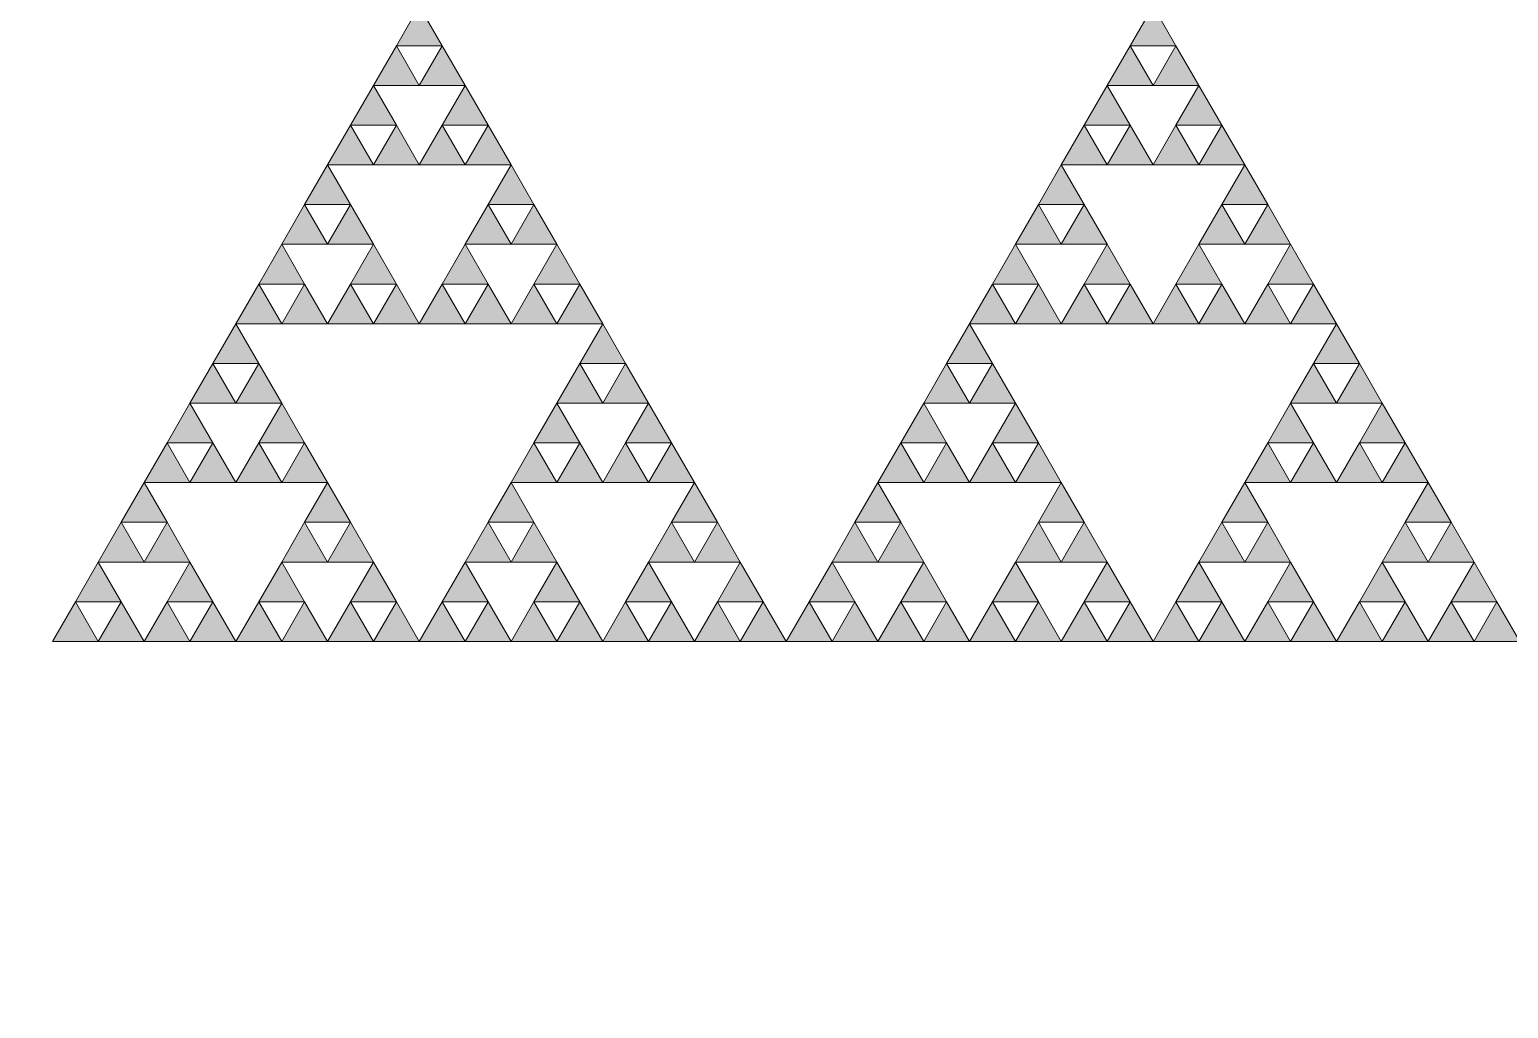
# Model space of a CAD drawing. Header units: inches. Extents: x -89 to 191, y -132 to 299.
# Drawn here: x -71.34 to -39.1, y 192.95 to 214.3 of the extents above; entities that cross this region are included whole.
import ezdxf

# ---------------------------------------------------------------- set-up
doc = ezdxf.new("R2010")
doc.units = ezdxf.units.IN
doc.header["$MEASUREMENT"] = 0
doc.layers.add('Layer 1', color=7, linetype='Continuous')

msp = doc.modelspace()

# ---------------------------------------------------------------- hatches: boundary and pattern name
at = {"layer": 'Layer 1', "true_color": 0xffffff}
h = msp.add_hatch(color=7, dxfattribs=at)
h.dxf.hatch_style = 2
h.paths.add_polyline_path([(-63.347, 213.943), (-62.347, 213.943), (-62.847, 214.809)])
h = msp.add_hatch(color=7, dxfattribs=at)
h.dxf.hatch_style = 2
h.paths.add_polyline_path([(-47.347, 213.943), (-46.347, 213.943), (-46.847, 214.809)])
h = msp.add_hatch(color=7, dxfattribs=at)
h.dxf.hatch_style = 2
h.paths.add_polyline_path([(-63.847, 213.077), (-62.847, 213.077), (-63.347, 213.943)])
h = msp.add_hatch(color=7, dxfattribs=at)
h.dxf.hatch_style = 2
h.paths.add_polyline_path([(-62.847, 213.077), (-61.847, 213.077), (-62.347, 213.943)])
h = msp.add_hatch(color=7, dxfattribs=at)
h.dxf.hatch_style = 2
h.paths.add_polyline_path([(-47.847, 213.077), (-46.847, 213.077), (-47.347, 213.943)])
h = msp.add_hatch(color=7, dxfattribs=at)
h.dxf.hatch_style = 2
h.paths.add_polyline_path([(-46.847, 213.077), (-45.847, 213.077), (-46.347, 213.943)])
h = msp.add_hatch(color=7, dxfattribs=at)
h.dxf.hatch_style = 2
h.paths.add_polyline_path([(-64.347, 212.211), (-63.347, 212.211), (-63.847, 213.077)])
h = msp.add_hatch(color=7, dxfattribs=at)
h.dxf.hatch_style = 2
h.paths.add_polyline_path([(-62.347, 212.211), (-61.347, 212.211), (-61.847, 213.077)])
h = msp.add_hatch(color=7, dxfattribs=at)
h.dxf.hatch_style = 2
h.paths.add_polyline_path([(-48.347, 212.211), (-47.347, 212.211), (-47.847, 213.077)])
h = msp.add_hatch(color=7, dxfattribs=at)
h.dxf.hatch_style = 2
h.paths.add_polyline_path([(-46.347, 212.211), (-45.347, 212.211), (-45.847, 213.077)])
h = msp.add_hatch(color=7, dxfattribs=at)
h.dxf.hatch_style = 2
h.paths.add_polyline_path([(-64.847, 211.345), (-63.847, 211.345), (-64.347, 212.211)])
h = msp.add_hatch(color=7, dxfattribs=at)
h.dxf.hatch_style = 2
h.paths.add_polyline_path([(-63.847, 211.345), (-62.847, 211.345), (-63.347, 212.211)])
h = msp.add_hatch(color=7, dxfattribs=at)
h.dxf.hatch_style = 2
h.paths.add_polyline_path([(-62.847, 211.345), (-61.847, 211.345), (-62.347, 212.211)])
h = msp.add_hatch(color=7, dxfattribs=at)
h.dxf.hatch_style = 2
h.paths.add_polyline_path([(-61.847, 211.345), (-60.847, 211.345), (-61.347, 212.211)])
h = msp.add_hatch(color=7, dxfattribs=at)
h.dxf.hatch_style = 2
h.paths.add_polyline_path([(-48.847, 211.345), (-47.847, 211.345), (-48.347, 212.211)])
h = msp.add_hatch(color=7, dxfattribs=at)
h.dxf.hatch_style = 2
h.paths.add_polyline_path([(-47.847, 211.345), (-46.847, 211.345), (-47.347, 212.211)])
h = msp.add_hatch(color=7, dxfattribs=at)
h.dxf.hatch_style = 2
h.paths.add_polyline_path([(-46.847, 211.345), (-45.847, 211.345), (-46.347, 212.211)])
h = msp.add_hatch(color=7, dxfattribs=at)
h.dxf.hatch_style = 2
h.paths.add_polyline_path([(-45.847, 211.345), (-44.847, 211.345), (-45.347, 212.211)])
h = msp.add_hatch(color=7, dxfattribs=at)
h.dxf.hatch_style = 2
h.paths.add_polyline_path([(-65.347, 210.479), (-64.347, 210.479), (-64.847, 211.345)])
h = msp.add_hatch(color=7, dxfattribs=at)
h.dxf.hatch_style = 2
h.paths.add_polyline_path([(-61.347, 210.479), (-60.347, 210.479), (-60.847, 211.345)])
h = msp.add_hatch(color=7, dxfattribs=at)
h.dxf.hatch_style = 2
h.paths.add_polyline_path([(-49.347, 210.479), (-48.347, 210.479), (-48.847, 211.345)])
h = msp.add_hatch(color=7, dxfattribs=at)
h.dxf.hatch_style = 2
h.paths.add_polyline_path([(-45.347, 210.479), (-44.347, 210.479), (-44.847, 211.345)])
h = msp.add_hatch(color=7, dxfattribs=at)
h.dxf.hatch_style = 2
h.paths.add_polyline_path([(-65.847, 209.613), (-64.847, 209.613), (-65.347, 210.479)])
h = msp.add_hatch(color=7, dxfattribs=at)
h.dxf.hatch_style = 2
h.paths.add_polyline_path([(-64.847, 209.613), (-63.847, 209.613), (-64.347, 210.479)])
h = msp.add_hatch(color=7, dxfattribs=at)
h.dxf.hatch_style = 2
h.paths.add_polyline_path([(-61.847, 209.613), (-60.847, 209.613), (-61.347, 210.479)])
h = msp.add_hatch(color=7, dxfattribs=at)
h.dxf.hatch_style = 2
h.paths.add_polyline_path([(-60.847, 209.613), (-59.847, 209.613), (-60.347, 210.479)])
h = msp.add_hatch(color=7, dxfattribs=at)
h.dxf.hatch_style = 2
h.paths.add_polyline_path([(-49.847, 209.613), (-48.847, 209.613), (-49.347, 210.479)])
h = msp.add_hatch(color=7, dxfattribs=at)
h.dxf.hatch_style = 2
h.paths.add_polyline_path([(-48.847, 209.613), (-47.847, 209.613), (-48.347, 210.479)])
h = msp.add_hatch(color=7, dxfattribs=at)
h.dxf.hatch_style = 2
h.paths.add_polyline_path([(-45.847, 209.613), (-44.847, 209.613), (-45.347, 210.479)])
h = msp.add_hatch(color=7, dxfattribs=at)
h.dxf.hatch_style = 2
h.paths.add_polyline_path([(-44.847, 209.613), (-43.847, 209.613), (-44.347, 210.479)])
h = msp.add_hatch(color=7, dxfattribs=at)
h.dxf.hatch_style = 2
h.paths.add_polyline_path([(-66.347, 208.747), (-65.347, 208.747), (-65.847, 209.613)])
h = msp.add_hatch(color=7, dxfattribs=at)
h.dxf.hatch_style = 2
h.paths.add_polyline_path([(-64.347, 208.747), (-63.347, 208.747), (-63.847, 209.613)])
h = msp.add_hatch(color=7, dxfattribs=at)
h.dxf.hatch_style = 2
h.paths.add_polyline_path([(-62.347, 208.747), (-61.347, 208.747), (-61.847, 209.613)])
h = msp.add_hatch(color=7, dxfattribs=at)
h.dxf.hatch_style = 2
h.paths.add_polyline_path([(-60.347, 208.747), (-59.347, 208.747), (-59.847, 209.613)])
h = msp.add_hatch(color=7, dxfattribs=at)
h.dxf.hatch_style = 2
h.paths.add_polyline_path([(-50.347, 208.747), (-49.347, 208.747), (-49.847, 209.613)])
h = msp.add_hatch(color=7, dxfattribs=at)
h.dxf.hatch_style = 2
h.paths.add_polyline_path([(-48.347, 208.747), (-47.347, 208.747), (-47.847, 209.613)])
h = msp.add_hatch(color=7, dxfattribs=at)
h.dxf.hatch_style = 2
h.paths.add_polyline_path([(-46.347, 208.747), (-45.347, 208.747), (-45.847, 209.613)])
h = msp.add_hatch(color=7, dxfattribs=at)
h.dxf.hatch_style = 2
h.paths.add_polyline_path([(-44.347, 208.747), (-43.347, 208.747), (-43.847, 209.613)])
h = msp.add_hatch(color=7, dxfattribs=at)
h.dxf.hatch_style = 2
h.paths.add_polyline_path([(-66.847, 207.881), (-65.847, 207.881), (-66.347, 208.747)])
h = msp.add_hatch(color=7, dxfattribs=at)
h.dxf.hatch_style = 2
h.paths.add_polyline_path([(-65.847, 207.881), (-64.847, 207.881), (-65.347, 208.747)])
h = msp.add_hatch(color=7, dxfattribs=at)
h.dxf.hatch_style = 2
h.paths.add_polyline_path([(-64.847, 207.881), (-63.847, 207.881), (-64.347, 208.747)])
h = msp.add_hatch(color=7, dxfattribs=at)
h.dxf.hatch_style = 2
h.paths.add_polyline_path([(-63.847, 207.881), (-62.847, 207.881), (-63.347, 208.747)])
h = msp.add_hatch(color=7, dxfattribs=at)
h.dxf.hatch_style = 2
h.paths.add_polyline_path([(-62.847, 207.881), (-61.847, 207.881), (-62.347, 208.747)])
h = msp.add_hatch(color=7, dxfattribs=at)
h.dxf.hatch_style = 2
h.paths.add_polyline_path([(-61.847, 207.881), (-60.847, 207.881), (-61.347, 208.747)])
h = msp.add_hatch(color=7, dxfattribs=at)
h.dxf.hatch_style = 2
h.paths.add_polyline_path([(-60.847, 207.881), (-59.847, 207.881), (-60.347, 208.747)])
h = msp.add_hatch(color=7, dxfattribs=at)
h.dxf.hatch_style = 2
h.paths.add_polyline_path([(-59.847, 207.881), (-58.847, 207.881), (-59.347, 208.747)])
h = msp.add_hatch(color=7, dxfattribs=at)
h.dxf.hatch_style = 2
h.paths.add_polyline_path([(-50.847, 207.881), (-49.847, 207.881), (-50.347, 208.747)])
h = msp.add_hatch(color=7, dxfattribs=at)
h.dxf.hatch_style = 2
h.paths.add_polyline_path([(-49.847, 207.881), (-48.847, 207.881), (-49.347, 208.747)])
h = msp.add_hatch(color=7, dxfattribs=at)
h.dxf.hatch_style = 2
h.paths.add_polyline_path([(-48.847, 207.881), (-47.847, 207.881), (-48.347, 208.747)])
h = msp.add_hatch(color=7, dxfattribs=at)
h.dxf.hatch_style = 2
h.paths.add_polyline_path([(-47.847, 207.881), (-46.847, 207.881), (-47.347, 208.747)])
h = msp.add_hatch(color=7, dxfattribs=at)
h.dxf.hatch_style = 2
h.paths.add_polyline_path([(-46.847, 207.881), (-45.847, 207.881), (-46.347, 208.747)])
h = msp.add_hatch(color=7, dxfattribs=at)
h.dxf.hatch_style = 2
h.paths.add_polyline_path([(-45.847, 207.881), (-44.847, 207.881), (-45.347, 208.747)])
h = msp.add_hatch(color=7, dxfattribs=at)
h.dxf.hatch_style = 2
h.paths.add_polyline_path([(-44.847, 207.881), (-43.847, 207.881), (-44.347, 208.747)])
h = msp.add_hatch(color=7, dxfattribs=at)
h.dxf.hatch_style = 2
h.paths.add_polyline_path([(-43.847, 207.881), (-42.847, 207.881), (-43.347, 208.747)])
h = msp.add_hatch(color=7, dxfattribs=at)
h.dxf.hatch_style = 2
h.paths.add_polyline_path([(-67.347, 207.015), (-66.347, 207.015), (-66.847, 207.881)])
h = msp.add_hatch(color=7, dxfattribs=at)
h.dxf.hatch_style = 2
h.paths.add_polyline_path([(-59.347, 207.015), (-58.347, 207.015), (-58.847, 207.881)])
h = msp.add_hatch(color=7, dxfattribs=at)
h.dxf.hatch_style = 2
h.paths.add_polyline_path([(-51.347, 207.015), (-50.347, 207.015), (-50.847, 207.881)])
h = msp.add_hatch(color=7, dxfattribs=at)
h.dxf.hatch_style = 2
h.paths.add_polyline_path([(-43.347, 207.015), (-42.347, 207.015), (-42.847, 207.881)])
h = msp.add_hatch(color=7, dxfattribs=at)
h.dxf.hatch_style = 2
h.paths.add_polyline_path([(-67.847, 206.148), (-66.847, 206.148), (-67.347, 207.015)])
h = msp.add_hatch(color=7, dxfattribs=at)
h.dxf.hatch_style = 2
h.paths.add_polyline_path([(-66.847, 206.148), (-65.847, 206.148), (-66.347, 207.015)])
h = msp.add_hatch(color=7, dxfattribs=at)
h.dxf.hatch_style = 2
h.paths.add_polyline_path([(-59.847, 206.148), (-58.847, 206.148), (-59.347, 207.015)])
h = msp.add_hatch(color=7, dxfattribs=at)
h.dxf.hatch_style = 2
h.paths.add_polyline_path([(-58.847, 206.148), (-57.847, 206.148), (-58.347, 207.015)])
h = msp.add_hatch(color=7, dxfattribs=at)
h.dxf.hatch_style = 2
h.paths.add_polyline_path([(-51.847, 206.148), (-50.847, 206.148), (-51.347, 207.015)])
h = msp.add_hatch(color=7, dxfattribs=at)
h.dxf.hatch_style = 2
h.paths.add_polyline_path([(-50.847, 206.148), (-49.847, 206.148), (-50.347, 207.015)])
h = msp.add_hatch(color=7, dxfattribs=at)
h.dxf.hatch_style = 2
h.paths.add_polyline_path([(-43.847, 206.148), (-42.847, 206.148), (-43.347, 207.015)])
h = msp.add_hatch(color=7, dxfattribs=at)
h.dxf.hatch_style = 2
h.paths.add_polyline_path([(-42.847, 206.148), (-41.847, 206.148), (-42.347, 207.015)])
h = msp.add_hatch(color=7, dxfattribs=at)
h.dxf.hatch_style = 2
h.paths.add_polyline_path([(-68.347, 205.282), (-67.347, 205.282), (-67.847, 206.148)])
h = msp.add_hatch(color=7, dxfattribs=at)
h.dxf.hatch_style = 2
h.paths.add_polyline_path([(-66.347, 205.282), (-65.347, 205.282), (-65.847, 206.148)])
h = msp.add_hatch(color=7, dxfattribs=at)
h.dxf.hatch_style = 2
h.paths.add_polyline_path([(-60.347, 205.282), (-59.347, 205.282), (-59.847, 206.148)])
h = msp.add_hatch(color=7, dxfattribs=at)
h.dxf.hatch_style = 2
h.paths.add_polyline_path([(-58.347, 205.282), (-57.347, 205.282), (-57.847, 206.148)])
h = msp.add_hatch(color=7, dxfattribs=at)
h.dxf.hatch_style = 2
h.paths.add_polyline_path([(-52.347, 205.282), (-51.347, 205.282), (-51.847, 206.148)])
h = msp.add_hatch(color=7, dxfattribs=at)
h.dxf.hatch_style = 2
h.paths.add_polyline_path([(-50.347, 205.282), (-49.347, 205.282), (-49.847, 206.148)])
h = msp.add_hatch(color=7, dxfattribs=at)
h.dxf.hatch_style = 2
h.paths.add_polyline_path([(-44.347, 205.282), (-43.347, 205.282), (-43.847, 206.148)])
h = msp.add_hatch(color=7, dxfattribs=at)
h.dxf.hatch_style = 2
h.paths.add_polyline_path([(-42.347, 205.282), (-41.347, 205.282), (-41.847, 206.148)])
h = msp.add_hatch(color=7, dxfattribs=at)
h.dxf.hatch_style = 2
h.paths.add_polyline_path([(-68.847, 204.416), (-67.847, 204.416), (-68.347, 205.282)])
h = msp.add_hatch(color=7, dxfattribs=at)
h.dxf.hatch_style = 2
h.paths.add_polyline_path([(-67.847, 204.416), (-66.847, 204.416), (-67.347, 205.282)])
h = msp.add_hatch(color=7, dxfattribs=at)
h.dxf.hatch_style = 2
h.paths.add_polyline_path([(-66.847, 204.416), (-65.847, 204.416), (-66.347, 205.282)])
h = msp.add_hatch(color=7, dxfattribs=at)
h.dxf.hatch_style = 2
h.paths.add_polyline_path([(-65.847, 204.416), (-64.847, 204.416), (-65.347, 205.282)])
h = msp.add_hatch(color=7, dxfattribs=at)
h.dxf.hatch_style = 2
h.paths.add_polyline_path([(-60.847, 204.416), (-59.847, 204.416), (-60.347, 205.282)])
h = msp.add_hatch(color=7, dxfattribs=at)
h.dxf.hatch_style = 2
h.paths.add_polyline_path([(-59.847, 204.416), (-58.847, 204.416), (-59.347, 205.282)])
h = msp.add_hatch(color=7, dxfattribs=at)
h.dxf.hatch_style = 2
h.paths.add_polyline_path([(-58.847, 204.416), (-57.847, 204.416), (-58.347, 205.282)])
h = msp.add_hatch(color=7, dxfattribs=at)
h.dxf.hatch_style = 2
h.paths.add_polyline_path([(-57.847, 204.416), (-56.847, 204.416), (-57.347, 205.282)])
h = msp.add_hatch(color=7, dxfattribs=at)
h.dxf.hatch_style = 2
h.paths.add_polyline_path([(-52.847, 204.416), (-51.847, 204.416), (-52.347, 205.282)])
h = msp.add_hatch(color=7, dxfattribs=at)
h.dxf.hatch_style = 2
h.paths.add_polyline_path([(-51.847, 204.416), (-50.847, 204.416), (-51.347, 205.282)])
h = msp.add_hatch(color=7, dxfattribs=at)
h.dxf.hatch_style = 2
h.paths.add_polyline_path([(-50.847, 204.416), (-49.847, 204.416), (-50.347, 205.282)])
h = msp.add_hatch(color=7, dxfattribs=at)
h.dxf.hatch_style = 2
h.paths.add_polyline_path([(-49.847, 204.416), (-48.847, 204.416), (-49.347, 205.282)])
h = msp.add_hatch(color=7, dxfattribs=at)
h.dxf.hatch_style = 2
h.paths.add_polyline_path([(-44.847, 204.416), (-43.847, 204.416), (-44.347, 205.282)])
h = msp.add_hatch(color=7, dxfattribs=at)
h.dxf.hatch_style = 2
h.paths.add_polyline_path([(-43.847, 204.416), (-42.847, 204.416), (-43.347, 205.282)])
h = msp.add_hatch(color=7, dxfattribs=at)
h.dxf.hatch_style = 2
h.paths.add_polyline_path([(-42.847, 204.416), (-41.847, 204.416), (-42.347, 205.282)])
h = msp.add_hatch(color=7, dxfattribs=at)
h.dxf.hatch_style = 2
h.paths.add_polyline_path([(-41.847, 204.416), (-40.847, 204.416), (-41.347, 205.282)])
h = msp.add_hatch(color=7, dxfattribs=at)
h.dxf.hatch_style = 2
h.paths.add_polyline_path([(-69.347, 203.55), (-68.347, 203.55), (-68.847, 204.416)])
h = msp.add_hatch(color=7, dxfattribs=at)
h.dxf.hatch_style = 2
h.paths.add_polyline_path([(-65.347, 203.55), (-64.347, 203.55), (-64.847, 204.416)])
h = msp.add_hatch(color=7, dxfattribs=at)
h.dxf.hatch_style = 2
h.paths.add_polyline_path([(-61.347, 203.55), (-60.347, 203.55), (-60.847, 204.416)])
h = msp.add_hatch(color=7, dxfattribs=at)
h.dxf.hatch_style = 2
h.paths.add_polyline_path([(-57.347, 203.55), (-56.347, 203.55), (-56.847, 204.416)])
h = msp.add_hatch(color=7, dxfattribs=at)
h.dxf.hatch_style = 2
h.paths.add_polyline_path([(-53.347, 203.55), (-52.347, 203.55), (-52.847, 204.416)])
h = msp.add_hatch(color=7, dxfattribs=at)
h.dxf.hatch_style = 2
h.paths.add_polyline_path([(-49.347, 203.55), (-48.347, 203.55), (-48.847, 204.416)])
h = msp.add_hatch(color=7, dxfattribs=at)
h.dxf.hatch_style = 2
h.paths.add_polyline_path([(-45.347, 203.55), (-44.347, 203.55), (-44.847, 204.416)])
h = msp.add_hatch(color=7, dxfattribs=at)
h.dxf.hatch_style = 2
h.paths.add_polyline_path([(-41.347, 203.55), (-40.347, 203.55), (-40.847, 204.416)])
h = msp.add_hatch(color=7, dxfattribs=at)
h.dxf.hatch_style = 2
h.paths.add_polyline_path([(-69.847, 202.684), (-68.847, 202.684), (-69.347, 203.55)])
h = msp.add_hatch(color=7, dxfattribs=at)
h.dxf.hatch_style = 2
h.paths.add_polyline_path([(-68.847, 202.684), (-67.847, 202.684), (-68.347, 203.55)])
h = msp.add_hatch(color=7, dxfattribs=at)
h.dxf.hatch_style = 2
h.paths.add_polyline_path([(-65.847, 202.684), (-64.847, 202.684), (-65.347, 203.55)])
h = msp.add_hatch(color=7, dxfattribs=at)
h.dxf.hatch_style = 2
h.paths.add_polyline_path([(-64.847, 202.684), (-63.847, 202.684), (-64.347, 203.55)])
h = msp.add_hatch(color=7, dxfattribs=at)
h.dxf.hatch_style = 2
h.paths.add_polyline_path([(-61.847, 202.684), (-60.847, 202.684), (-61.347, 203.55)])
h = msp.add_hatch(color=7, dxfattribs=at)
h.dxf.hatch_style = 2
h.paths.add_polyline_path([(-60.847, 202.684), (-59.847, 202.684), (-60.347, 203.55)])
h = msp.add_hatch(color=7, dxfattribs=at)
h.dxf.hatch_style = 2
h.paths.add_polyline_path([(-57.847, 202.684), (-56.847, 202.684), (-57.347, 203.55)])
h = msp.add_hatch(color=7, dxfattribs=at)
h.dxf.hatch_style = 2
h.paths.add_polyline_path([(-56.847, 202.684), (-55.847, 202.684), (-56.347, 203.55)])
h = msp.add_hatch(color=7, dxfattribs=at)
h.dxf.hatch_style = 2
h.paths.add_polyline_path([(-53.847, 202.684), (-52.847, 202.684), (-53.347, 203.55)])
h = msp.add_hatch(color=7, dxfattribs=at)
h.dxf.hatch_style = 2
h.paths.add_polyline_path([(-52.847, 202.684), (-51.847, 202.684), (-52.347, 203.55)])
h = msp.add_hatch(color=7, dxfattribs=at)
h.dxf.hatch_style = 2
h.paths.add_polyline_path([(-49.847, 202.684), (-48.847, 202.684), (-49.347, 203.55)])
h = msp.add_hatch(color=7, dxfattribs=at)
h.dxf.hatch_style = 2
h.paths.add_polyline_path([(-48.847, 202.684), (-47.847, 202.684), (-48.347, 203.55)])
h = msp.add_hatch(color=7, dxfattribs=at)
h.dxf.hatch_style = 2
h.paths.add_polyline_path([(-45.847, 202.684), (-44.847, 202.684), (-45.347, 203.55)])
h = msp.add_hatch(color=7, dxfattribs=at)
h.dxf.hatch_style = 2
h.paths.add_polyline_path([(-44.847, 202.684), (-43.847, 202.684), (-44.347, 203.55)])
h = msp.add_hatch(color=7, dxfattribs=at)
h.dxf.hatch_style = 2
h.paths.add_polyline_path([(-41.847, 202.684), (-40.847, 202.684), (-41.347, 203.55)])
h = msp.add_hatch(color=7, dxfattribs=at)
h.dxf.hatch_style = 2
h.paths.add_polyline_path([(-40.847, 202.684), (-39.847, 202.684), (-40.347, 203.55)])
h = msp.add_hatch(color=7, dxfattribs=at)
h.dxf.hatch_style = 2
h.paths.add_polyline_path([(-70.347, 201.818), (-69.347, 201.818), (-69.847, 202.684)])
h = msp.add_hatch(color=7, dxfattribs=at)
h.dxf.hatch_style = 2
h.paths.add_polyline_path([(-68.347, 201.818), (-67.347, 201.818), (-67.847, 202.684)])
h = msp.add_hatch(color=7, dxfattribs=at)
h.dxf.hatch_style = 2
h.paths.add_polyline_path([(-66.347, 201.818), (-65.347, 201.818), (-65.847, 202.684)])
h = msp.add_hatch(color=7, dxfattribs=at)
h.dxf.hatch_style = 2
h.paths.add_polyline_path([(-64.347, 201.818), (-63.347, 201.818), (-63.847, 202.684)])
h = msp.add_hatch(color=7, dxfattribs=at)
h.dxf.hatch_style = 2
h.paths.add_polyline_path([(-62.347, 201.818), (-61.347, 201.818), (-61.847, 202.684)])
h = msp.add_hatch(color=7, dxfattribs=at)
h.dxf.hatch_style = 2
h.paths.add_polyline_path([(-60.347, 201.818), (-59.347, 201.818), (-59.847, 202.684)])
h = msp.add_hatch(color=7, dxfattribs=at)
h.dxf.hatch_style = 2
h.paths.add_polyline_path([(-58.347, 201.818), (-57.347, 201.818), (-57.847, 202.684)])
h = msp.add_hatch(color=7, dxfattribs=at)
h.dxf.hatch_style = 2
h.paths.add_polyline_path([(-56.347, 201.818), (-55.347, 201.818), (-55.847, 202.684)])
h = msp.add_hatch(color=7, dxfattribs=at)
h.dxf.hatch_style = 2
h.paths.add_polyline_path([(-54.347, 201.818), (-53.347, 201.818), (-53.847, 202.684)])
h = msp.add_hatch(color=7, dxfattribs=at)
h.dxf.hatch_style = 2
h.paths.add_polyline_path([(-52.347, 201.818), (-51.347, 201.818), (-51.847, 202.684)])
h = msp.add_hatch(color=7, dxfattribs=at)
h.dxf.hatch_style = 2
h.paths.add_polyline_path([(-50.347, 201.818), (-49.347, 201.818), (-49.847, 202.684)])
h = msp.add_hatch(color=7, dxfattribs=at)
h.dxf.hatch_style = 2
h.paths.add_polyline_path([(-48.347, 201.818), (-47.347, 201.818), (-47.847, 202.684)])
h = msp.add_hatch(color=7, dxfattribs=at)
h.dxf.hatch_style = 2
h.paths.add_polyline_path([(-46.347, 201.818), (-45.347, 201.818), (-45.847, 202.684)])
h = msp.add_hatch(color=7, dxfattribs=at)
h.dxf.hatch_style = 2
h.paths.add_polyline_path([(-44.347, 201.818), (-43.347, 201.818), (-43.847, 202.684)])
h = msp.add_hatch(color=7, dxfattribs=at)
h.dxf.hatch_style = 2
h.paths.add_polyline_path([(-42.347, 201.818), (-41.347, 201.818), (-41.847, 202.684)])
h = msp.add_hatch(color=7, dxfattribs=at)
h.dxf.hatch_style = 2
h.paths.add_polyline_path([(-40.347, 201.818), (-39.347, 201.818), (-39.847, 202.684)])
h = msp.add_hatch(color=7, dxfattribs=at)
h.dxf.hatch_style = 2
h.paths.add_polyline_path([(-70.847, 200.952), (-69.847, 200.952), (-70.347, 201.818)])
h = msp.add_hatch(color=7, dxfattribs=at)
h.dxf.hatch_style = 2
h.paths.add_polyline_path([(-69.847, 200.952), (-68.847, 200.952), (-69.347, 201.818)])
h = msp.add_hatch(color=7, dxfattribs=at)
h.dxf.hatch_style = 2
h.paths.add_polyline_path([(-68.847, 200.952), (-67.847, 200.952), (-68.347, 201.818)])
h = msp.add_hatch(color=7, dxfattribs=at)
h.dxf.hatch_style = 2
h.paths.add_polyline_path([(-67.847, 200.952), (-66.847, 200.952), (-67.347, 201.818)])
h = msp.add_hatch(color=7, dxfattribs=at)
h.dxf.hatch_style = 2
h.paths.add_polyline_path([(-66.847, 200.952), (-65.847, 200.952), (-66.347, 201.818)])
h = msp.add_hatch(color=7, dxfattribs=at)
h.dxf.hatch_style = 2
h.paths.add_polyline_path([(-65.847, 200.952), (-64.847, 200.952), (-65.347, 201.818)])
h = msp.add_hatch(color=7, dxfattribs=at)
h.dxf.hatch_style = 2
h.paths.add_polyline_path([(-64.847, 200.952), (-63.847, 200.952), (-64.347, 201.818)])
h = msp.add_hatch(color=7, dxfattribs=at)
h.dxf.hatch_style = 2
h.paths.add_polyline_path([(-63.847, 200.952), (-62.847, 200.952), (-63.347, 201.818)])
h = msp.add_hatch(color=7, dxfattribs=at)
h.dxf.hatch_style = 2
h.paths.add_polyline_path([(-62.847, 200.952), (-61.847, 200.952), (-62.347, 201.818)])
h = msp.add_hatch(color=7, dxfattribs=at)
h.dxf.hatch_style = 2
h.paths.add_polyline_path([(-61.847, 200.952), (-60.847, 200.952), (-61.347, 201.818)])
h = msp.add_hatch(color=7, dxfattribs=at)
h.dxf.hatch_style = 2
h.paths.add_polyline_path([(-60.847, 200.952), (-59.847, 200.952), (-60.347, 201.818)])
h = msp.add_hatch(color=7, dxfattribs=at)
h.dxf.hatch_style = 2
h.paths.add_polyline_path([(-59.847, 200.952), (-58.847, 200.952), (-59.347, 201.818)])
h = msp.add_hatch(color=7, dxfattribs=at)
h.dxf.hatch_style = 2
h.paths.add_polyline_path([(-58.847, 200.952), (-57.847, 200.952), (-58.347, 201.818)])
h = msp.add_hatch(color=7, dxfattribs=at)
h.dxf.hatch_style = 2
h.paths.add_polyline_path([(-57.847, 200.952), (-56.847, 200.952), (-57.347, 201.818)])
h = msp.add_hatch(color=7, dxfattribs=at)
h.dxf.hatch_style = 2
h.paths.add_polyline_path([(-56.847, 200.952), (-55.847, 200.952), (-56.347, 201.818)])
h = msp.add_hatch(color=7, dxfattribs=at)
h.dxf.hatch_style = 2
h.paths.add_polyline_path([(-55.847, 200.952), (-54.847, 200.952), (-55.347, 201.818)])
h = msp.add_hatch(color=7, dxfattribs=at)
h.dxf.hatch_style = 2
h.paths.add_polyline_path([(-54.847, 200.952), (-53.847, 200.952), (-54.347, 201.818)])
h = msp.add_hatch(color=7, dxfattribs=at)
h.dxf.hatch_style = 2
h.paths.add_polyline_path([(-53.847, 200.952), (-52.847, 200.952), (-53.347, 201.818)])
h = msp.add_hatch(color=7, dxfattribs=at)
h.dxf.hatch_style = 2
h.paths.add_polyline_path([(-52.847, 200.952), (-51.847, 200.952), (-52.347, 201.818)])
h = msp.add_hatch(color=7, dxfattribs=at)
h.dxf.hatch_style = 2
h.paths.add_polyline_path([(-51.847, 200.952), (-50.847, 200.952), (-51.347, 201.818)])
h = msp.add_hatch(color=7, dxfattribs=at)
h.dxf.hatch_style = 2
h.paths.add_polyline_path([(-50.847, 200.952), (-49.847, 200.952), (-50.347, 201.818)])
h = msp.add_hatch(color=7, dxfattribs=at)
h.dxf.hatch_style = 2
h.paths.add_polyline_path([(-49.847, 200.952), (-48.847, 200.952), (-49.347, 201.818)])
h = msp.add_hatch(color=7, dxfattribs=at)
h.dxf.hatch_style = 2
h.paths.add_polyline_path([(-48.847, 200.952), (-47.847, 200.952), (-48.347, 201.818)])
h = msp.add_hatch(color=7, dxfattribs=at)
h.dxf.hatch_style = 2
h.paths.add_polyline_path([(-47.847, 200.952), (-46.847, 200.952), (-47.347, 201.818)])
h = msp.add_hatch(color=7, dxfattribs=at)
h.dxf.hatch_style = 2
h.paths.add_polyline_path([(-46.847, 200.952), (-45.847, 200.952), (-46.347, 201.818)])
h = msp.add_hatch(color=7, dxfattribs=at)
h.dxf.hatch_style = 2
h.paths.add_polyline_path([(-45.847, 200.952), (-44.847, 200.952), (-45.347, 201.818)])
h = msp.add_hatch(color=7, dxfattribs=at)
h.dxf.hatch_style = 2
h.paths.add_polyline_path([(-44.847, 200.952), (-43.847, 200.952), (-44.347, 201.818)])
h = msp.add_hatch(color=7, dxfattribs=at)
h.dxf.hatch_style = 2
h.paths.add_polyline_path([(-43.847, 200.952), (-42.847, 200.952), (-43.347, 201.818)])
h = msp.add_hatch(color=7, dxfattribs=at)
h.dxf.hatch_style = 2
h.paths.add_polyline_path([(-42.847, 200.952), (-41.847, 200.952), (-42.347, 201.818)])
h = msp.add_hatch(color=7, dxfattribs=at)
h.dxf.hatch_style = 2
h.paths.add_polyline_path([(-41.847, 200.952), (-40.847, 200.952), (-41.347, 201.818)])
h = msp.add_hatch(color=7, dxfattribs=at)
h.dxf.hatch_style = 2
h.paths.add_polyline_path([(-40.847, 200.952), (-39.847, 200.952), (-40.347, 201.818)])
h = msp.add_hatch(color=7, dxfattribs=at)
h.dxf.hatch_style = 2
h.paths.add_polyline_path([(-39.847, 200.952), (-38.847, 200.952), (-39.347, 201.818)])

# ---------------------------------------------------------------- linework, layer by layer
at = {"layer": 'Layer 1', "lineweight": 0}
for points in [[(-63.347, 213.943), (-62.347, 213.943), (-62.847, 214.809), (-63.347, 213.943)], [(-47.347, 213.943), (-46.347, 213.943), (-46.847, 214.809), (-47.347, 213.943)], [(-63.847, 213.077), (-62.847, 213.077), (-63.347, 213.943), (-63.847, 213.077)], [(-62.847, 213.077), (-61.847, 213.077), (-62.347, 213.943), (-62.847, 213.077)], [(-47.847, 213.077), (-46.847, 213.077), (-47.347, 213.943), (-47.847, 213.077)], [(-46.847, 213.077), (-45.847, 213.077), (-46.347, 213.943), (-46.847, 213.077)], [(-64.347, 212.211), (-63.347, 212.211), (-63.847, 213.077), (-64.347, 212.211)], [(-62.347, 212.211), (-61.347, 212.211), (-61.847, 213.077), (-62.347, 212.211)], [(-48.347, 212.211), (-47.347, 212.211), (-47.847, 213.077), (-48.347, 212.211)], [(-46.347, 212.211), (-45.347, 212.211), (-45.847, 213.077), (-46.347, 212.211)], [(-64.847, 211.345), (-63.847, 211.345), (-64.347, 212.211), (-64.847, 211.345)], [(-63.847, 211.345), (-62.847, 211.345), (-63.347, 212.211), (-63.847, 211.345)], [(-62.847, 211.345), (-61.847, 211.345), (-62.347, 212.211), (-62.847, 211.345)], [(-61.847, 211.345), (-60.847, 211.345), (-61.347, 212.211), (-61.847, 211.345)], [(-48.847, 211.345), (-47.847, 211.345), (-48.347, 212.211), (-48.847, 211.345)], [(-47.847, 211.345), (-46.847, 211.345), (-47.347, 212.211), (-47.847, 211.345)], [(-46.847, 211.345), (-45.847, 211.345), (-46.347, 212.211), (-46.847, 211.345)], [(-45.847, 211.345), (-44.847, 211.345), (-45.347, 212.211), (-45.847, 211.345)], [(-65.347, 210.479), (-64.347, 210.479), (-64.847, 211.345), (-65.347, 210.479)], [(-61.347, 210.479), (-60.347, 210.479), (-60.847, 211.345), (-61.347, 210.479)], [(-49.347, 210.479), (-48.347, 210.479), (-48.847, 211.345), (-49.347, 210.479)], [(-45.347, 210.479), (-44.347, 210.479), (-44.847, 211.345), (-45.347, 210.479)], [(-65.847, 209.613), (-64.847, 209.613), (-65.347, 210.479), (-65.847, 209.613)], [(-64.847, 209.613), (-63.847, 209.613), (-64.347, 210.479), (-64.847, 209.613)], [(-61.847, 209.613), (-60.847, 209.613), (-61.347, 210.479), (-61.847, 209.613)], [(-60.847, 209.613), (-59.847, 209.613), (-60.347, 210.479), (-60.847, 209.613)], [(-49.847, 209.613), (-48.847, 209.613), (-49.347, 210.479), (-49.847, 209.613)], [(-48.847, 209.613), (-47.847, 209.613), (-48.347, 210.479), (-48.847, 209.613)], [(-45.847, 209.613), (-44.847, 209.613), (-45.347, 210.479), (-45.847, 209.613)], [(-44.847, 209.613), (-43.847, 209.613), (-44.347, 210.479), (-44.847, 209.613)], [(-66.347, 208.747), (-65.347, 208.747), (-65.847, 209.613), (-66.347, 208.747)], [(-64.347, 208.747), (-63.347, 208.747), (-63.847, 209.613), (-64.347, 208.747)], [(-62.347, 208.747), (-61.347, 208.747), (-61.847, 209.613), (-62.347, 208.747)], [(-60.347, 208.747), (-59.347, 208.747), (-59.847, 209.613), (-60.347, 208.747)], [(-50.347, 208.747), (-49.347, 208.747), (-49.847, 209.613), (-50.347, 208.747)], [(-48.347, 208.747), (-47.347, 208.747), (-47.847, 209.613), (-48.347, 208.747)], [(-46.347, 208.747), (-45.347, 208.747), (-45.847, 209.613), (-46.347, 208.747)], [(-44.347, 208.747), (-43.347, 208.747), (-43.847, 209.613), (-44.347, 208.747)], [(-66.847, 207.881), (-65.847, 207.881), (-66.347, 208.747), (-66.847, 207.881)], [(-65.847, 207.881), (-64.847, 207.881), (-65.347, 208.747), (-65.847, 207.881)], [(-64.847, 207.881), (-63.847, 207.881), (-64.347, 208.747), (-64.847, 207.881)], [(-63.847, 207.881), (-62.847, 207.881), (-63.347, 208.747), (-63.847, 207.881)], [(-62.847, 207.881), (-61.847, 207.881), (-62.347, 208.747), (-62.847, 207.881)], [(-61.847, 207.881), (-60.847, 207.881), (-61.347, 208.747), (-61.847, 207.881)], [(-60.847, 207.881), (-59.847, 207.881), (-60.347, 208.747), (-60.847, 207.881)], [(-59.847, 207.881), (-58.847, 207.881), (-59.347, 208.747), (-59.847, 207.881)], [(-50.847, 207.881), (-49.847, 207.881), (-50.347, 208.747), (-50.847, 207.881)], [(-49.847, 207.881), (-48.847, 207.881), (-49.347, 208.747), (-49.847, 207.881)], [(-48.847, 207.881), (-47.847, 207.881), (-48.347, 208.747), (-48.847, 207.881)], [(-47.847, 207.881), (-46.847, 207.881), (-47.347, 208.747), (-47.847, 207.881)], [(-46.847, 207.881), (-45.847, 207.881), (-46.347, 208.747), (-46.847, 207.881)], [(-45.847, 207.881), (-44.847, 207.881), (-45.347, 208.747), (-45.847, 207.881)], [(-44.847, 207.881), (-43.847, 207.881), (-44.347, 208.747), (-44.847, 207.881)], [(-43.847, 207.881), (-42.847, 207.881), (-43.347, 208.747), (-43.847, 207.881)], [(-67.347, 207.015), (-66.347, 207.015), (-66.847, 207.881), (-67.347, 207.015)], [(-59.347, 207.015), (-58.347, 207.015), (-58.847, 207.881), (-59.347, 207.015)], [(-51.347, 207.015), (-50.347, 207.015), (-50.847, 207.881), (-51.347, 207.015)], [(-43.347, 207.015), (-42.347, 207.015), (-42.847, 207.881), (-43.347, 207.015)], [(-67.847, 206.148), (-66.847, 206.148), (-67.347, 207.015), (-67.847, 206.148)], [(-66.847, 206.148), (-65.847, 206.148), (-66.347, 207.015), (-66.847, 206.148)], [(-59.847, 206.148), (-58.847, 206.148), (-59.347, 207.015), (-59.847, 206.148)], [(-58.847, 206.148), (-57.847, 206.148), (-58.347, 207.015), (-58.847, 206.148)], [(-51.847, 206.148), (-50.847, 206.148), (-51.347, 207.015), (-51.847, 206.148)], [(-50.847, 206.148), (-49.847, 206.148), (-50.347, 207.015), (-50.847, 206.148)], [(-43.847, 206.148), (-42.847, 206.148), (-43.347, 207.015), (-43.847, 206.148)], [(-42.847, 206.148), (-41.847, 206.148), (-42.347, 207.015), (-42.847, 206.148)], [(-68.347, 205.282), (-67.347, 205.282), (-67.847, 206.148), (-68.347, 205.282)], [(-66.347, 205.282), (-65.347, 205.282), (-65.847, 206.148), (-66.347, 205.282)], [(-60.347, 205.282), (-59.347, 205.282), (-59.847, 206.148), (-60.347, 205.282)], [(-58.347, 205.282), (-57.347, 205.282), (-57.847, 206.148), (-58.347, 205.282)], [(-52.347, 205.282), (-51.347, 205.282), (-51.847, 206.148), (-52.347, 205.282)], [(-50.347, 205.282), (-49.347, 205.282), (-49.847, 206.148), (-50.347, 205.282)], [(-44.347, 205.282), (-43.347, 205.282), (-43.847, 206.148), (-44.347, 205.282)], [(-42.347, 205.282), (-41.347, 205.282), (-41.847, 206.148), (-42.347, 205.282)], [(-68.847, 204.416), (-67.847, 204.416), (-68.347, 205.282), (-68.847, 204.416)], [(-67.847, 204.416), (-66.847, 204.416), (-67.347, 205.282), (-67.847, 204.416)], [(-66.847, 204.416), (-65.847, 204.416), (-66.347, 205.282), (-66.847, 204.416)], [(-65.847, 204.416), (-64.847, 204.416), (-65.347, 205.282), (-65.847, 204.416)], [(-60.847, 204.416), (-59.847, 204.416), (-60.347, 205.282), (-60.847, 204.416)], [(-59.847, 204.416), (-58.847, 204.416), (-59.347, 205.282), (-59.847, 204.416)], [(-58.847, 204.416), (-57.847, 204.416), (-58.347, 205.282), (-58.847, 204.416)], [(-57.847, 204.416), (-56.847, 204.416), (-57.347, 205.282), (-57.847, 204.416)], [(-52.847, 204.416), (-51.847, 204.416), (-52.347, 205.282), (-52.847, 204.416)], [(-51.847, 204.416), (-50.847, 204.416), (-51.347, 205.282), (-51.847, 204.416)], [(-50.847, 204.416), (-49.847, 204.416), (-50.347, 205.282), (-50.847, 204.416)], [(-49.847, 204.416), (-48.847, 204.416), (-49.347, 205.282), (-49.847, 204.416)], [(-44.847, 204.416), (-43.847, 204.416), (-44.347, 205.282), (-44.847, 204.416)], [(-43.847, 204.416), (-42.847, 204.416), (-43.347, 205.282), (-43.847, 204.416)], [(-42.847, 204.416), (-41.847, 204.416), (-42.347, 205.282), (-42.847, 204.416)], [(-41.847, 204.416), (-40.847, 204.416), (-41.347, 205.282), (-41.847, 204.416)], [(-69.347, 203.55), (-68.347, 203.55), (-68.847, 204.416), (-69.347, 203.55)], [(-65.347, 203.55), (-64.347, 203.55), (-64.847, 204.416), (-65.347, 203.55)], [(-61.347, 203.55), (-60.347, 203.55), (-60.847, 204.416), (-61.347, 203.55)], [(-57.347, 203.55), (-56.347, 203.55), (-56.847, 204.416), (-57.347, 203.55)], [(-53.347, 203.55), (-52.347, 203.55), (-52.847, 204.416), (-53.347, 203.55)], [(-49.347, 203.55), (-48.347, 203.55), (-48.847, 204.416), (-49.347, 203.55)], [(-45.347, 203.55), (-44.347, 203.55), (-44.847, 204.416), (-45.347, 203.55)], [(-41.347, 203.55), (-40.347, 203.55), (-40.847, 204.416), (-41.347, 203.55)], [(-69.847, 202.684), (-68.847, 202.684), (-69.347, 203.55), (-69.847, 202.684)], [(-68.847, 202.684), (-67.847, 202.684), (-68.347, 203.55), (-68.847, 202.684)], [(-65.847, 202.684), (-64.847, 202.684), (-65.347, 203.55), (-65.847, 202.684)], [(-64.847, 202.684), (-63.847, 202.684), (-64.347, 203.55), (-64.847, 202.684)], [(-61.847, 202.684), (-60.847, 202.684), (-61.347, 203.55), (-61.847, 202.684)], [(-60.847, 202.684), (-59.847, 202.684), (-60.347, 203.55), (-60.847, 202.684)], [(-57.847, 202.684), (-56.847, 202.684), (-57.347, 203.55), (-57.847, 202.684)], [(-56.847, 202.684), (-55.847, 202.684), (-56.347, 203.55), (-56.847, 202.684)], [(-53.847, 202.684), (-52.847, 202.684), (-53.347, 203.55), (-53.847, 202.684)], [(-52.847, 202.684), (-51.847, 202.684), (-52.347, 203.55), (-52.847, 202.684)], [(-49.847, 202.684), (-48.847, 202.684), (-49.347, 203.55), (-49.847, 202.684)], [(-48.847, 202.684), (-47.847, 202.684), (-48.347, 203.55), (-48.847, 202.684)], [(-45.847, 202.684), (-44.847, 202.684), (-45.347, 203.55), (-45.847, 202.684)], [(-44.847, 202.684), (-43.847, 202.684), (-44.347, 203.55), (-44.847, 202.684)], [(-41.847, 202.684), (-40.847, 202.684), (-41.347, 203.55), (-41.847, 202.684)], [(-40.847, 202.684), (-39.847, 202.684), (-40.347, 203.55), (-40.847, 202.684)], [(-70.347, 201.818), (-69.347, 201.818), (-69.847, 202.684), (-70.347, 201.818)], [(-68.347, 201.818), (-67.347, 201.818), (-67.847, 202.684), (-68.347, 201.818)], [(-66.347, 201.818), (-65.347, 201.818), (-65.847, 202.684), (-66.347, 201.818)], [(-64.347, 201.818), (-63.347, 201.818), (-63.847, 202.684), (-64.347, 201.818)], [(-62.347, 201.818), (-61.347, 201.818), (-61.847, 202.684), (-62.347, 201.818)], [(-60.347, 201.818), (-59.347, 201.818), (-59.847, 202.684), (-60.347, 201.818)], [(-58.347, 201.818), (-57.347, 201.818), (-57.847, 202.684), (-58.347, 201.818)], [(-56.347, 201.818), (-55.347, 201.818), (-55.847, 202.684), (-56.347, 201.818)], [(-54.347, 201.818), (-53.347, 201.818), (-53.847, 202.684), (-54.347, 201.818)], [(-52.347, 201.818), (-51.347, 201.818), (-51.847, 202.684), (-52.347, 201.818)], [(-50.347, 201.818), (-49.347, 201.818), (-49.847, 202.684), (-50.347, 201.818)], [(-48.347, 201.818), (-47.347, 201.818), (-47.847, 202.684), (-48.347, 201.818)], [(-46.347, 201.818), (-45.347, 201.818), (-45.847, 202.684), (-46.347, 201.818)], [(-44.347, 201.818), (-43.347, 201.818), (-43.847, 202.684), (-44.347, 201.818)], [(-42.347, 201.818), (-41.347, 201.818), (-41.847, 202.684), (-42.347, 201.818)], [(-40.347, 201.818), (-39.347, 201.818), (-39.847, 202.684), (-40.347, 201.818)], [(-70.847, 200.952), (-69.847, 200.952), (-70.347, 201.818), (-70.847, 200.952)], [(-69.847, 200.952), (-68.847, 200.952), (-69.347, 201.818), (-69.847, 200.952)], [(-68.847, 200.952), (-67.847, 200.952), (-68.347, 201.818), (-68.847, 200.952)], [(-67.847, 200.952), (-66.847, 200.952), (-67.347, 201.818), (-67.847, 200.952)], [(-66.847, 200.952), (-65.847, 200.952), (-66.347, 201.818), (-66.847, 200.952)], [(-65.847, 200.952), (-64.847, 200.952), (-65.347, 201.818), (-65.847, 200.952)], [(-64.847, 200.952), (-63.847, 200.952), (-64.347, 201.818), (-64.847, 200.952)], [(-63.847, 200.952), (-62.847, 200.952), (-63.347, 201.818), (-63.847, 200.952)], [(-62.847, 200.952), (-61.847, 200.952), (-62.347, 201.818), (-62.847, 200.952)], [(-61.847, 200.952), (-60.847, 200.952), (-61.347, 201.818), (-61.847, 200.952)], [(-60.847, 200.952), (-59.847, 200.952), (-60.347, 201.818), (-60.847, 200.952)], [(-59.847, 200.952), (-58.847, 200.952), (-59.347, 201.818), (-59.847, 200.952)], [(-58.847, 200.952), (-57.847, 200.952), (-58.347, 201.818), (-58.847, 200.952)], [(-57.847, 200.952), (-56.847, 200.952), (-57.347, 201.818), (-57.847, 200.952)], [(-56.847, 200.952), (-55.847, 200.952), (-56.347, 201.818), (-56.847, 200.952)], [(-55.847, 200.952), (-54.847, 200.952), (-55.347, 201.818), (-55.847, 200.952)], [(-54.847, 200.952), (-53.847, 200.952), (-54.347, 201.818), (-54.847, 200.952)], [(-53.847, 200.952), (-52.847, 200.952), (-53.347, 201.818), (-53.847, 200.952)], [(-52.847, 200.952), (-51.847, 200.952), (-52.347, 201.818), (-52.847, 200.952)], [(-51.847, 200.952), (-50.847, 200.952), (-51.347, 201.818), (-51.847, 200.952)], [(-50.847, 200.952), (-49.847, 200.952), (-50.347, 201.818), (-50.847, 200.952)], [(-49.847, 200.952), (-48.847, 200.952), (-49.347, 201.818), (-49.847, 200.952)], [(-48.847, 200.952), (-47.847, 200.952), (-48.347, 201.818), (-48.847, 200.952)], [(-47.847, 200.952), (-46.847, 200.952), (-47.347, 201.818), (-47.847, 200.952)], [(-46.847, 200.952), (-45.847, 200.952), (-46.347, 201.818), (-46.847, 200.952)], [(-45.847, 200.952), (-44.847, 200.952), (-45.347, 201.818), (-45.847, 200.952)], [(-44.847, 200.952), (-43.847, 200.952), (-44.347, 201.818), (-44.847, 200.952)], [(-43.847, 200.952), (-42.847, 200.952), (-43.347, 201.818), (-43.847, 200.952)], [(-42.847, 200.952), (-41.847, 200.952), (-42.347, 201.818), (-42.847, 200.952)], [(-41.847, 200.952), (-40.847, 200.952), (-41.347, 201.818), (-41.847, 200.952)], [(-40.847, 200.952), (-39.847, 200.952), (-40.347, 201.818), (-40.847, 200.952)], [(-39.847, 200.952), (-38.847, 200.952), (-39.347, 201.818), (-39.847, 200.952)]]:
    msp.add_lwpolyline(points, dxfattribs=at)
at = {"layer": 'Layer 1', "color": 7, "lineweight": 13, "true_color": 0xffffff}
msp.add_open_spline([(-88.847, 248.665), (-88.847, 276.279), (-66.462, 298.665), (-38.847, 298.665), (-11.233, 298.665), (11.153, 276.279), (11.153, 248.665), (11.153, 248.665), (11.153, -1.335), (11.153, -1.335), (11.153, -1.335), (-23.239, -1.335), (-23.239, -1.335), (-23.239, -1.335), (-23.239, -4.51), (-23.239, -4.51), (-23.239, -4.51), (-54.456, -4.51), (-54.456, -4.51), (-54.456, -4.51), (-54.456, -1.335), (-54.456, -1.335), (-54.456, -1.335), (-88.847, -1.335), (-88.847, -1.335), (-88.847, -1.335), (-88.847, 248.665), (-88.847, 248.665)], degree=3, knots=[0, 0, 0, 0, 1, 1, 1, 2, 2, 2, 3, 3, 3, 4, 4, 4, 5, 5, 5, 6, 6, 6, 7, 7, 7, 8, 8, 8, 9, 9, 9, 9], dxfattribs=at)

doc.saveas('drawing.dxf')
